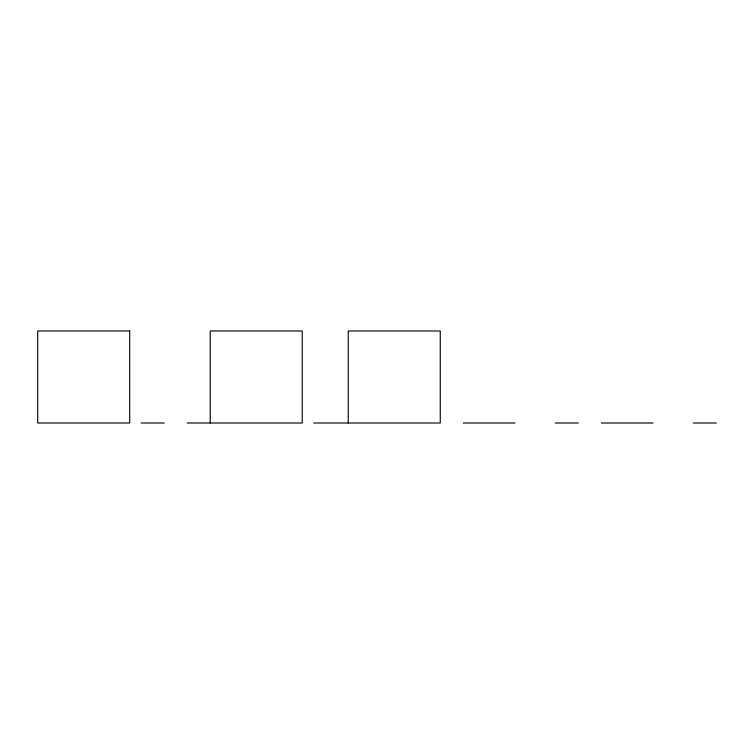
<?xml version="1.0" encoding="UTF-8"?>
<svg xmlns="http://www.w3.org/2000/svg" width="754" height="754" viewBox="0 0 754 754"><rect width="100%" height="100%" fill="white"/><g stroke="black" fill="none" stroke-linecap="round" stroke-linejoin="round"><path stroke-width="1.13" d="M141.215 423.003L164.221 423.003M187.218 423.003L302.241 423.003L302.241 330.997L210.225 330.997L210.225 423.003M313.739 423.003L440.261 423.003L440.261 330.997L348.244 330.997L348.244 423.003M463.267 423.003L515.02 423.003M555.274 423.003L578.28 423.003M601.287 423.003L653.039 423.003M693.294 423.003L716.3 423.003M129.716 330.997L37.7 330.997L37.7 423.003L129.716 423.003L129.716 330.997"/></g></svg>
